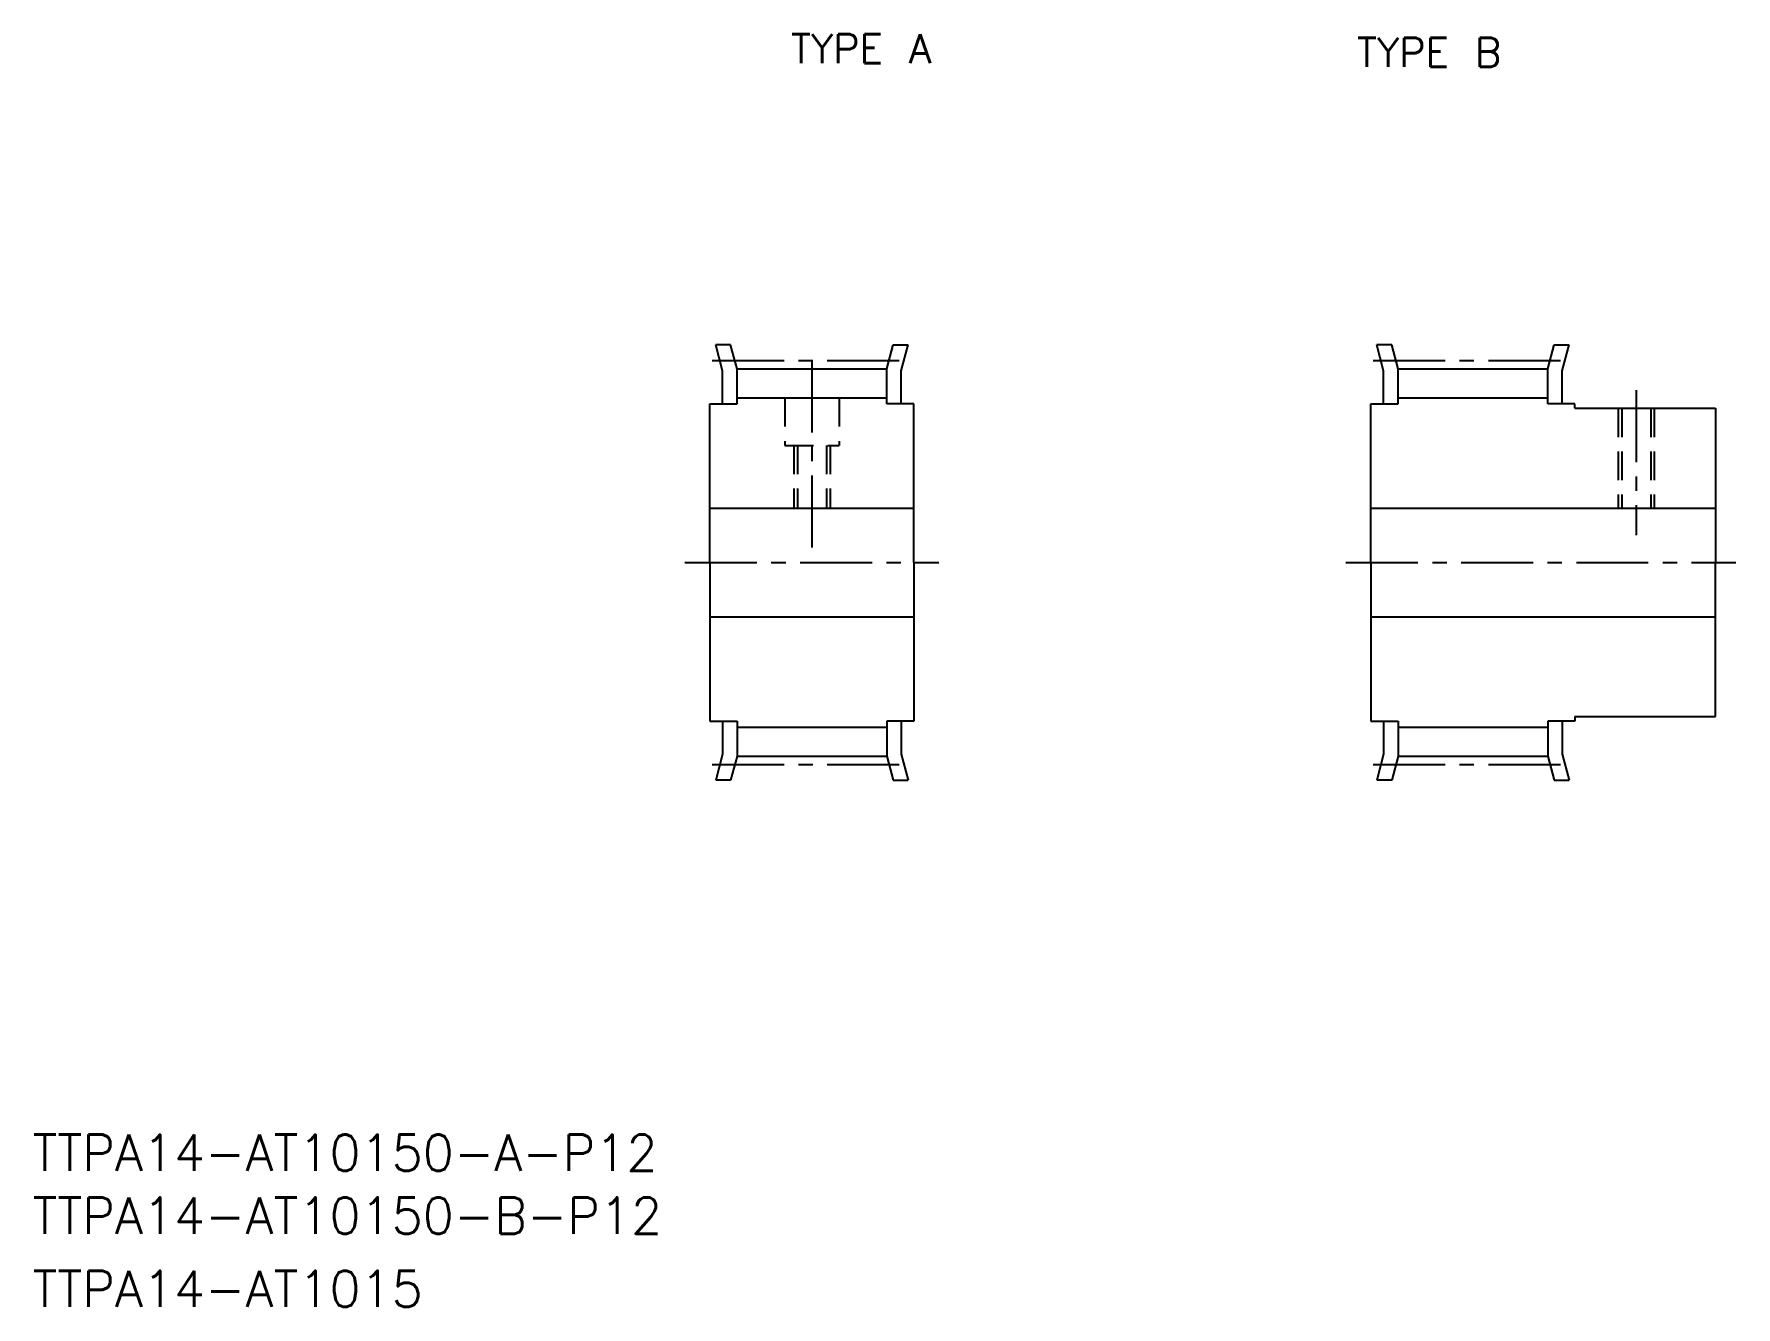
# Model space of a CAD drawing. Extents: x 31 to 219, y 63 to 203.
import ezdxf

# ---------------------------------------------------------------- set-up
doc = ezdxf.new("R2010")
doc.units = 0
doc.header["$LTSCALE"] = 0.25
doc.linetypes.add('CENTER', pattern=[50.8, 31.75, -6.35, 6.35, -6.35])
doc.linetypes.add('DASHED', pattern=[19.05, 12.7, -6.35])
doc.layers.get('0').update_dxf_attribs({"linetype": 'CONTINUOUS'})
doc.layers.add('CENTER', color=1, linetype='CENTER')
doc.styles.get("Standard").update_dxf_attribs({"font": 'txt.shx'})

msp = doc.modelspace()

# ---------------------------------------------------------------- linework, layer by layer
for p, q in [((107.01, 165.97), (106.25, 168.83)), ((107.9, 168.83), (106.25, 168.83)), ((108.61, 166.18), (107.9, 168.83)), ((125.11, 166.18), (125.82, 168.83)), ((125.82, 168.83), (127.48, 168.83)), ((126.71, 165.97), (127.48, 168.83)), ((179.9, 165.97), (179.14, 168.83)), ((180.79, 168.83), (179.14, 168.83)), ((181.5, 166.18), (180.79, 168.83)), ((198, 166.18), (198.71, 168.83)), ((198.71, 168.83), (200.37, 168.83)), ((199.6, 165.97), (200.37, 168.83)), ((107.01, 162.33), (107.01, 165.97)), ((108.61, 162.33), (108.61, 166.18)), ((108.61, 166.18), (125.11, 166.18)), ((125.11, 162.33), (125.11, 166.18)), ((126.71, 162.33), (126.71, 165.97)), ((179.9, 162.33), (179.9, 165.97)), ((181.5, 166.18), (198, 166.18)), ((181.5, 162.33), (181.5, 166.18)), ((198, 162.33), (198, 166.18)), ((199.6, 162.33), (199.6, 165.97)), ((105.61, 144.83), (105.61, 162.33)), ((105.61, 162.33), (108.61, 162.33)), ((108.61, 162.98), (125.11, 162.98)), ((128.11, 162.33), (125.11, 162.33)), ((128.11, 144.83), (128.11, 162.33)), ((178.5, 144.83), (178.5, 162.33)), ((178.5, 162.33), (181.5, 162.33)), ((181.5, 162.98), (198, 162.98)), ((201, 162.33), (198, 162.33)), ((201, 161.83), (201, 162.33)), ((201, 161.83), (216.5, 161.83)), ((216.5, 161.83), (216.5, 144.83)), ((105.61, 150.83), (128.11, 150.83)), ((178.5, 150.83), (216.5, 150.83)), ((105.61, 144.83), (105.61, 127.33)), ((128.11, 144.83), (128.11, 127.33)), ((178.5, 144.83), (178.5, 127.33)), ((216.5, 127.83), (216.5, 144.83)), ((105.61, 138.83), (128.11, 138.83)), ((178.5, 138.83), (216.5, 138.83)), ((201, 127.83), (216.5, 127.83)), ((201, 127.83), (201, 127.33)), ((105.61, 127.33), (108.61, 127.33)), ((107.01, 127.33), (107.01, 123.69)), ((108.61, 127.33), (108.61, 123.48)), ((108.61, 126.68), (125.11, 126.68)), ((125.11, 127.33), (125.11, 123.48)), ((128.11, 127.33), (125.11, 127.33)), ((126.71, 127.33), (126.71, 123.69)), ((178.5, 127.33), (181.5, 127.33)), ((179.9, 127.33), (179.9, 123.69)), ((181.5, 127.33), (181.5, 123.48)), ((181.5, 126.68), (198, 126.68)), ((198, 127.33), (198, 123.48)), ((201, 127.33), (198, 127.33)), ((199.6, 127.33), (199.6, 123.69)), ((107.01, 123.69), (106.25, 120.83)), ((108.61, 123.48), (107.9, 120.83)), ((108.61, 123.48), (125.11, 123.48)), ((125.11, 123.48), (125.82, 120.83)), ((126.71, 123.69), (127.48, 120.83)), ((179.9, 123.69), (179.14, 120.83)), ((181.5, 123.48), (180.79, 120.83)), ((181.5, 123.48), (198, 123.48)), ((198, 123.48), (198.71, 120.83)), ((199.6, 123.69), (200.37, 120.83)), ((107.9, 120.83), (106.25, 120.83)), ((125.82, 120.83), (127.48, 120.83)), ((180.79, 120.83), (179.14, 120.83)), ((198.71, 120.83), (200.37, 120.83))]:
    msp.add_line(p, q)
at = {"color": 3, "linetype": 'DASHED'}
for p, q in [((113.86, 162.98), (113.86, 157.73)), ((119.86, 162.98), (119.86, 157.73)), ((205.75, 161.83), (205.75, 150.83)), ((206.15, 161.83), (206.15, 150.83)), ((209.35, 161.83), (209.35, 150.83)), ((209.75, 161.83), (209.75, 150.83)), ((113.86, 157.73), (119.86, 157.73)), ((114.86, 157.73), (114.86, 150.83)), ((115.26, 157.73), (115.26, 150.83)), ((118.46, 157.73), (118.46, 150.83)), ((118.86, 157.73), (118.86, 150.83))]:
    msp.add_line(p, q, dxfattribs=at)
at = {"layer": 'CENTER'}
for p, q in [((105.86, 167.11), (127.86, 167.11)), ((116.86, 167.11), (116.86, 144.83)), ((178.75, 167.11), (200.75, 167.11)), ((207.75, 163.83), (207.75, 147.83)), ((102.86, 144.83), (130.86, 144.83)), ((175.75, 144.83), (218.75, 144.83)), ((105.86, 122.55), (127.86, 122.55)), ((178.75, 122.55), (200.75, 122.55))]:
    msp.add_line(p, q, dxfattribs=at)

# ---------------------------------------------------------------- texts
for s, height, p in [('TYPE A', 3.2, (114.56, 199.9)), ('TYPE B', 3.2, (176.97, 199.48)), ('TTPA14-AT10150-A-P12', 4, (30.92, 77.73)), ('TTPA14-AT10150-B-P12', 4, (30.92, 70.8)), ('TTPA14-AT1015', 4, (30.92, 62.73))]:
    msp.add_text(s, height=height).set_placement(p)

doc.saveas('drawing.dxf')
